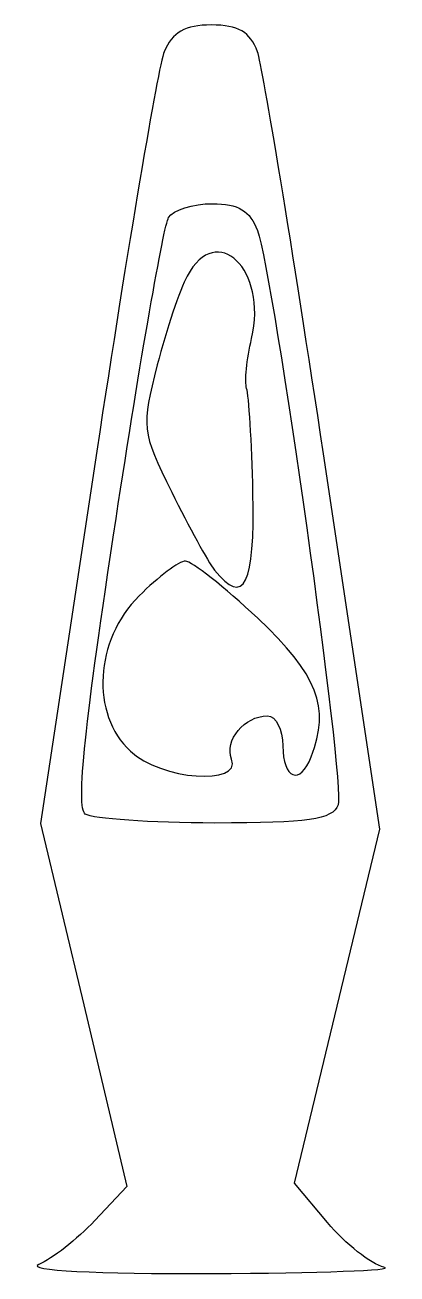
# Model space of a CAD drawing. Header units: centimetres. Extents: x -2.9 to 2.8, y -9.6 to 9.6.
import ezdxf

# ---------------------------------------------------------------- set-up
doc = ezdxf.new("R2010")
doc.units = ezdxf.units.CM
doc.header["$MEASUREMENT"] = 0
doc.layers.add('Camada 1', color=7, linetype='Continuous')

msp = doc.modelspace()

# ---------------------------------------------------------------- linework, layer by layer
at = {"layer": 'Camada 1'}
for points, knots in [([(-2.64237, -9.41784), (-2.44182, -9.3345), (-2.05603, -9.03168), (-1.78531, -8.7453), (-1.78531, -8.7453), (-1.78531, -8.7453), (-1.29303, -8.22436), (-1.29303, -8.22436), (-1.29303, -8.22436), (-1.29303, -8.22436), (-1.95503, -5.44568), (-1.95503, -5.44568), (-1.95503, -5.44568), (-1.95503, -5.44568), (-2.61689, -2.66721), (-2.61689, -2.66721), (-2.61689, -2.66721), (-2.61689, -2.66721), (-1.75379, 3.03469), (-1.75379, 3.03469), (-1.75379, 3.03469), (-1.27894, 6.17061), (-0.81463, 8.92111), (-0.72165, 9.14678), (-0.72165, 9.14678), (-0.59875, 9.44557), (-0.40177, 9.55715), (0.0027, 9.55715), (0.0027, 9.55715), (0.41307, 9.55715), (0.5974, 9.44991), (0.70766, 9.14678), (0.70766, 9.14678), (0.7896, 8.92112), (1.24484, 6.15119), (1.71929, 2.99141), (1.71929, 2.99141), (1.71929, 2.99141), (2.58188, -2.75359), (2.58188, -2.75359), (2.58188, -2.75359), (2.58188, -2.75359), (1.92981, -5.46388), (1.92981, -5.46388), (1.92981, -5.46388), (1.92981, -5.46388), (1.27793, -8.17395), (1.27793, -8.17395), (1.27793, -8.17395), (1.27793, -8.17395), (1.78003, -8.77418), (1.78003, -8.77418), (1.78003, -8.77418), (2.0561, -9.10438), (2.44615, -9.41251), (2.6467, -9.45882), (2.6467, -9.45882), (2.84725, -9.50531), (1.65729, -9.54931), (0.00216, -9.55642), (0.00216, -9.55642), (-1.75824, -9.56424), (-2.85573, -9.50688), (-2.64237, -9.41784), (-2.64237, -9.41784), (-2.64237, -9.41784), (-2.64237, -9.41784), (-2.64237, -9.41784)], [0, 0, 0, 0, 0.05555556, 0.05555556, 0.05555556, 0.05555556, 0.11111111, 0.11111111, 0.11111111, 0.11111111, 0.16666667, 0.16666667, 0.16666667, 0.16666667, 0.22222222, 0.22222222, 0.22222222, 0.22222222, 0.27777778, 0.27777778, 0.27777778, 0.27777778, 0.33333333, 0.33333333, 0.33333333, 0.33333333, 0.38888889, 0.38888889, 0.38888889, 0.38888889, 0.44444444, 0.44444444, 0.44444444, 0.44444444, 0.5, 0.5, 0.5, 0.5, 0.55555556, 0.55555556, 0.55555556, 0.55555556, 0.61111111, 0.61111111, 0.61111111, 0.61111111, 0.66666667, 0.66666667, 0.66666667, 0.66666667, 0.72222222, 0.72222222, 0.72222222, 0.72222222, 0.77777778, 0.77777778, 0.77777778, 0.77777778, 0.83333333, 0.83333333, 0.83333333, 0.83333333, 0.88888889, 0.88888889, 0.88888889, 0.88888889, 1, 1, 1, 1]), ([(1.94442, -2.38368), (2.05734, -2.08965), (0.95948, 5.70842), (0.70622, 6.41104), (0.70622, 6.41104), (0.59811, 6.71116), (0.41306, 6.82141), (0.01748, 6.82141), (0.01748, 6.82141), (-0.28015, 6.82141), (-0.58275, 6.72542), (-0.65522, 6.60813), (-0.65522, 6.60813), (-0.72772, 6.49084), (-1.08998, 4.41857), (-1.46008, 2.00308), (-1.46008, 2.00308), (-1.93778, -1.11413), (-2.07473, -2.42787), (-1.93172, -2.52296), (-1.93172, -2.52296), (-1.82112, -2.59651), (-0.92773, -2.65798), (0.05348, -2.65975), (0.05348, -2.65975), (1.48738, -2.66187), (1.85841, -2.60773), (1.94442, -2.38368), (1.94442, -2.38368), (1.94442, -2.38368), (1.94442, -2.38368), (1.94442, -2.38368)], [0, 0, 0, 0, 0.11111111, 0.11111111, 0.11111111, 0.11111111, 0.22222222, 0.22222222, 0.22222222, 0.22222222, 0.33333333, 0.33333333, 0.33333333, 0.33333333, 0.44444444, 0.44444444, 0.44444444, 0.44444444, 0.55555556, 0.55555556, 0.55555556, 0.55555556, 0.66666667, 0.66666667, 0.66666667, 0.66666667, 0.77777778, 0.77777778, 0.77777778, 0.77777778, 1, 1, 1, 1]), ([(0.04974, 1.21319), (-0.04892, 1.33858), (-0.34441, 1.8752), (-0.60677, 2.40561), (-0.60677, 2.40561), (-1.06736, 3.3362), (-1.075, 3.40407), (-0.8278, 4.35302), (-0.8278, 4.35302), (-0.68691, 4.89393), (-0.48067, 5.50644), (-0.36952, 5.71412), (-0.36952, 5.71412), (0.08519, 6.56388), (0.86672, 5.80781), (0.61791, 4.75892), (0.61791, 4.75892), (0.54203, 4.43885), (0.50803, 4.09476), (0.5424, 3.99449), (0.5424, 3.99449), (0.5768, 3.89421), (0.62008, 3.17608), (0.6386, 2.39866), (0.6386, 2.39866), (0.67202, 0.99163), (0.49871, 0.64273), (0.04974, 1.21319), (0.04974, 1.21319), (0.04974, 1.21319), (0.04974, 1.21319), (0.04974, 1.21319)], [0, 0, 0, 0, 0.11111111, 0.11111111, 0.11111111, 0.11111111, 0.22222222, 0.22222222, 0.22222222, 0.22222222, 0.33333333, 0.33333333, 0.33333333, 0.33333333, 0.44444444, 0.44444444, 0.44444444, 0.44444444, 0.55555556, 0.55555556, 0.55555556, 0.55555556, 0.66666667, 0.66666667, 0.66666667, 0.66666667, 0.77777778, 0.77777778, 0.77777778, 0.77777778, 1, 1, 1, 1]), ([(-1.24013, -1.56102), (-1.85301, -0.99), (-1.78978, 0.13332), (-1.1062, 0.8169), (-1.1062, 0.8169), (-0.81286, 1.11006), (-0.49403, 1.34996), (-0.39733, 1.34996), (-0.39733, 1.34996), (-0.30081, 1.34996), (0.19809, 0.956), (0.71104, 0.4744), (0.71104, 0.4744), (1.63417, -0.39245), (1.82475, -0.88384), (1.53299, -1.64438), (1.53299, -1.64438), (1.36255, -2.08838), (1.09645, -1.98635), (1.09645, -1.47695), (1.09645, -1.47695), (1.09645, -1.22441), (0.99064, -1.02102), (0.85938, -1.02102), (0.85938, -1.02102), (0.50905, -1.02102), (0.19895, -1.39342), (0.30958, -1.68161), (0.30958, -1.68161), (0.46792, -2.09444), (-0.771, -1.99792), (-1.24013, -1.56102), (-1.24013, -1.56102), (-1.24013, -1.56102), (-1.24013, -1.56102), (-1.24013, -1.56102)], [0, 0, 0, 0, 0.1, 0.1, 0.1, 0.1, 0.2, 0.2, 0.2, 0.2, 0.3, 0.3, 0.3, 0.3, 0.4, 0.4, 0.4, 0.4, 0.5, 0.5, 0.5, 0.5, 0.6, 0.6, 0.6, 0.6, 0.7, 0.7, 0.7, 0.7, 0.8, 0.8, 0.8, 0.8, 1, 1, 1, 1])]:
    msp.add_open_spline(points, degree=3, knots=knots, dxfattribs=at)

doc.saveas('drawing.dxf')
